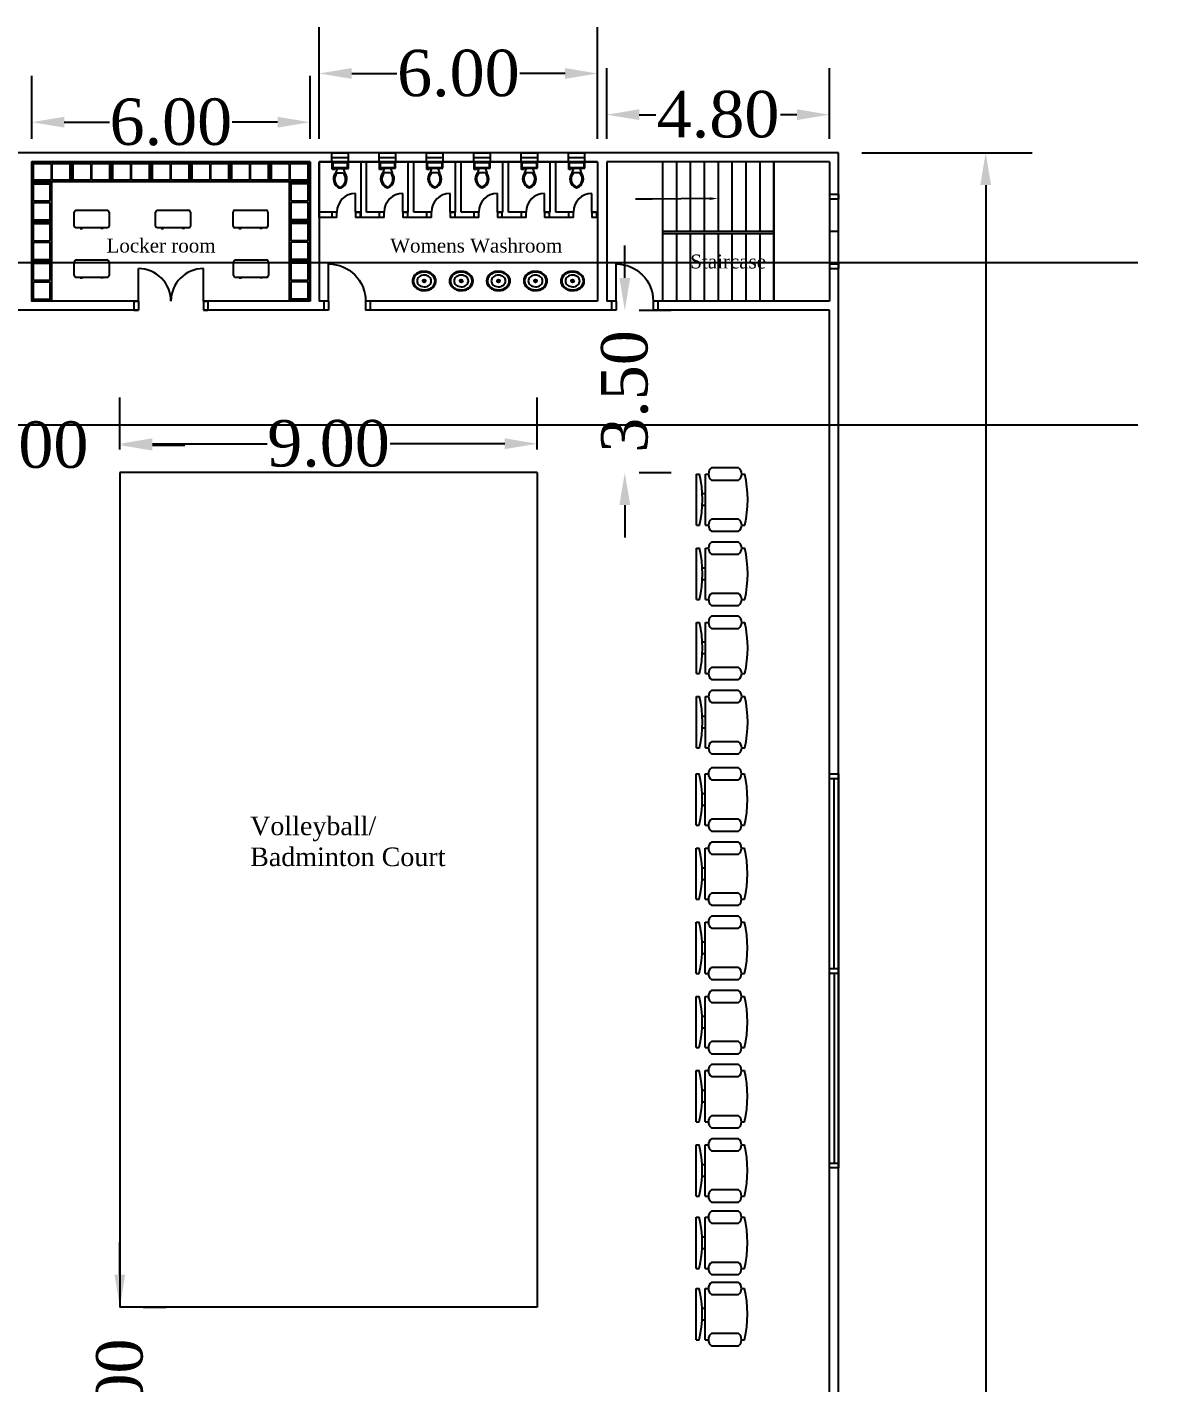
# Model space of a CAD drawing. Header units: metres. Extents: x 31 to 289, y -25 to 127.
# Drawn here: x 63.31 to 87.76, y 21.12 to 50.37 of the extents above; entities that cross this region are included whole.
import ezdxf
from ezdxf import colors
from ezdxf.entities.mleader import LeaderData, LeaderLine
from ezdxf.math import Vec2, Vec3

# ---------------------------------------------------------------- set-up
doc = ezdxf.new("R2010")
doc.units = ezdxf.units.M
doc.header["$MEASUREMENT"] = 0
for name, color, linetype in [('courts', 90, 'Continuous'), ('dim', 50, 'Continuous'), ('dw', 160, 'Continuous'), ('obj', 213, 'Continuous'), ('txt', 130, 'Continuous')]:
    doc.layers.add(name, color=color, linetype=linetype)
doc.styles.get("Standard").update_dxf_attribs({"font": 'times.ttf', "height": 1})
doc.dimstyles.new('1-1m', dxfattribs={"dimtxt": 0.7, "dimasz": 0.7, "dimexe": 1, "dimexo": 0.5, "dimgap": 0.09, "dimtad": 0, "dimtoh": 1, "dimzin": 0, "dimdsep": 46, "dimtxsty": 'Standard', "dimcen": 0.09, "dimclrd": 2, "dimclrt": 2, "dimadec": 0, "dimazin": 0, "dimtfac": 1, "dimtofl": 0, "dimtmove": 0, "dimatfit": 3, "dimfxl": 1, "dimtolj": 1, "dimtzin": 0, "dimarcsym": 0})

# ---------------------------------------------------------------- blocks, each defined once
blk = doc.blocks.new('d1')
at = {"layer": 'dw'}
for p, q in [((0.9, 0.2), (0.9, 1)), ((0, 0.2), (0.1, 0.2)), ((0, 0.2), (0, 0)), ((0, 0), (0.1, 0)), ((0.1, 0.2), (0.1, 0)), ((0.9, 0.2), (1, 0.2)), ((0.9, 0.2), (0.9, 0)), ((0.9, 0), (1, 0)), ((1, 0.2), (1, 0))]:
    blk.add_line(p, q, dxfattribs=at)
blk.add_arc((0.9, 0.2), 0.8, 90, 180, dxfattribs=at)
blk = doc.blocks.new('dd1')
at = {"layer": 'dw'}
for p, q in [((0.1, 0.2), (0.1, 0.9)), ((1.5, 0.2), (1.5, 0.9)), ((0, 0.2), (0.1, 0.2)), ((0, 0.2), (0, 0)), ((0, 0), (0.1, 0)), ((0.1, 0.2), (0.1, 0)), ((1.5, 0.2), (1.6, 0.2)), ((1.5, 0.2), (1.5, 0)), ((1.5, 0), (1.6, 0)), ((1.6, 0.2), (1.6, 0))]:
    blk.add_line(p, q, dxfattribs=at)
for centre, start, end in [((0.1, 0.2), 0, 90), ((1.5, 0.2), 90, 180)]:
    blk.add_arc(centre, 0.7, start, end, dxfattribs=at)
blk = doc.blocks.new('Toilet - top')
for p, q in [((-10, -8.5), (-8, -8.5)), ((-10, -9.5), (-10, -8.5)), ((-7, -9.5), (-10, -9.5)), ((-8, -8.5), (-8, -8)), ((-7, -8), (-7, -9.5)), ((-4, -8), (-6, -14)), ((4, -14), (-4, -14)), ((4, -8), (6, -14)), ((9.5, -6), (9.5, -2))]:
    blk.add_line(p, q)
blk.add_lwpolyline([(10.5, -8), (10.5, 0), (-10.5, 0), (-10.5, -8)], close=True)
for points in [[(-9.5, -2), (-9.5, -6)], [(8.5, -1), (-8.5, -1)], [(-8.5, -7), (8.5, -7)]]:
    blk.add_lwpolyline(points)
for centre, radius, start, end in [((-8.6, -1.9), 0.884, 81.8699, 188.1301), ((-8.6, -6.1), 0.884, 171.8699, 278.1301), ((3.5, -21.6), 12.2, 141.4691, 247.9714), ((4.2, -21.8), 11.3, 136.3677, 238.9468), ((-3.5, -21.6), 12.2, 292.0284, 38.5307), ((-4.2, -21.8), 11.3, 301.053, 43.6321), ((8.6, -1.9), 0.884, 351.8699, 98.1301), ((8.6, -6.1), 0.884, 261.8699, 8.1301), ((0, -27.9), 4, 245.7318, 294.2682), ((0, -29), 4, 254.8605, 285.1395)]:
    blk.add_arc(centre, radius, start, end)
blk = doc.blocks.new('Sink - Oval top')
for p, q in [((-1, 0), (1, 0)), ((0, 1), (0, -1))]:
    blk.add_line(p, q)
at = {"linetype": 'Continuous'}
for points in [[(-12.2, 0.4, 0.117634), (-11.5, -3.4, 0.104469), (-8.9, -6.8, 0.090016), (-5.1, -9.1, 0.08192), (-0.3, -10, 0.08192), (4.5, -9.4, 0.090016), (8.4, -7.4, 0.104469), (11.2, -4.1, 0.117634), (12.2, -0.4, 0.117634), (11.5, 3.4, 0.104469), (8.9, 6.8, 0.090016), (5.1, 9.1, 0.08192), (0.3, 10, 0.08192), (-4.5, 9.4, 0.090016), (-8.4, 7.4, 0.104469), (-11.2, 4.1, 0.117634)], [(-11.3, 0.2, 0.118622), (-10.5, -3.3, 0.104678), (-8.1, -6.4, 0.089562), (-4.5, -8.4, 0.081185), (-0.1, -9.2, 0.081185), (4.3, -8.5, 0.089562), (7.9, -6.6, 0.104678), (10.4, -3.5, 0.118622), (11.3, -0.2, 0.118622), (10.5, 3.3, 0.104678), (8.1, 6.4, 0.089562), (4.5, 8.4, 0.081185), (0.1, 9.2, 0.081185), (-4.3, 8.5, 0.089562), (-7.9, 6.6, 0.104678), (-10.4, 3.5, 0.118622)], [(-7.4, 0.1, 0.118283), (-6.9, -2.2, 0.104607), (-5.3, -4.2, 0.089718), (-3, -5.5, 0.081436), (-0.1, -6, 0.081436), (2.8, -5.6, 0.089718), (5.2, -4.3, 0.104607), (6.9, -2.3, 0.118283), (7.4, -0.1, 0.118283), (6.9, 2.2, 0.104607), (5.3, 4.2, 0.089718), (3, 5.5, 0.081436), (0.1, 6, 0.081436), (-2.8, 5.6, 0.089718), (-5.2, 4.3, 0.104607), (-6.9, 2.3, 0.118283)]]:
    blk.add_lwpolyline(points, format="xyb", close=True, dxfattribs=at)
for radius in [1.5, 1]:
    blk.add_circle((0, 0), radius)
blk = doc.blocks.new('Wall Cabinet - 18 x 36 in front')
for p, q in [((17.5, -1.5), (17.5, -16.5)), ((18.5, -16.5), (18.5, -1.5))]:
    blk.add_line(p, q)
blk.add_lwpolyline([(0, -18), (0, 0), (36, 0), (36, -18)], close=True)
for points in [[(17.5, -16.5), (1.5, -16.5), (1.5, -1.5), (17.5, -1.5)], [(18.5, -1.5), (34.5, -1.5), (34.5, -16.5), (18.5, -16.5)]]:
    blk.add_lwpolyline(points)
blk = doc.blocks.new('Desk - 30 x 60 in.')
at = {"linetype": 'Continuous'}
for p, q in [((-26.999995, 0), (26.999995, 0)), ((-29.999995, -27), (-29.999995, -3)), ((29.999995, -3), (29.999995, -27)), ((26.999995, -30), (-26.999995, -30)), ((-20.000005, -30), (-20.000005, -31)), ((-20.000005, -31), (-16.000005, -31)), ((-16.000005, -31), (-16.000005, -30)), ((15.999995, -31), (15.999995, -30)), ((19.999995, -31), (15.999995, -31)), ((19.999995, -30), (19.999995, -31))]:
    blk.add_line(p, q, dxfattribs=at)
for centre, start, end in [((-26.499995, -3.5), 98.1301, 171.8699), ((26.499995, -3.5), 8.130102, 81.8699), ((-26.499995, -26.5), 188.1301, 261.8699), ((26.499995, -26.5), 278.1301, 351.8699)]:
    blk.add_arc(centre, 3.535534, start, end, dxfattribs=at)
blk = doc.blocks.new('Chair - Desk')
at = {"linetype": 'Continuous'}
for p, q in [((-8.5, 0), (-8.5, -1)), ((-8.5, 0), (8.5, 0)), ((8.5, 0), (8.5, -1)), ((-8.5, -3), (-8.5, -4)), ((-8.5, -3), (8.5, -3)), ((-2, -3), (-2, -1.9355)), ((2, -1.9576), (2, -3)), ((8.5, -3), (8.5, -4)), ((-10.5, -5), (-10.5, -14)), ((-6.5, -14), (-6.5, -5)), ((6.5, -5), (6.5, -14)), ((10.5, -14), (10.5, -5)), ((-8.5, -15), (-8.5, -16)), ((8.5, -15), (8.5, -16))]:
    blk.add_line(p, q, dxfattribs=at)
for centre, radius, start, end in [((-8.5, -6.5), 2.5, 36.8699, 143.1301), ((0, 34.625), 36.625, 256.5803, 283.4197), ((8.5, -6.5), 2.5, 36.8699, 143.1301), ((-8.5, -12.5), 2.5, 216.8699, 323.1301), ((0, 19.625), 36.625, 256.5803, 283.4197), ((8.5, -12.5), 2.5, 216.8699, 323.1301)]:
    blk.add_arc(centre, radius, start, end, dxfattribs=at)
blk = doc.blocks.new('w1')
at = {"layer": 'dw'}
for p, q in [((-0.2, 0), (0, 0)), ((-0.2, -8.5), (-0.2, 0)), ((0, 0), (0, -8.5)), ((-0.2, -0.1), (0, -0.1)), ((-0.1, -4.2), (-0.1, -0.1)), ((-0.2, -4.2), (0, -4.2)), ((-0.2, -4.3), (0, -4.3)), ((-0.1, -4.3), (-0.1, -8.4)), ((0, -8.4), (-0.2, -8.4)), ((0, -8.5), (-0.2, -8.5))]:
    blk.add_line(p, q, dxfattribs=at)
blk = doc.blocks.new('*D41')
at = {"layer": 'Defpoints', "color": 0, "transparency": 16777216}
for p in [(69.412, 48.318), (63.412, 47.46), (69.412, 47.46)]:
    blk.add_point(p, dxfattribs=at)
at = {"layer": 'dim', "color": 0, "lineweight": -2, "transparency": 16777216}
for p, q in [((63.412, 47.96), (63.412, 49.318)), ((69.412, 47.96), (69.412, 49.318))]:
    blk.add_line(p, q, dxfattribs=at)
at = {"layer": 'dim', "color": 2, "lineweight": -2, "transparency": 16777216}
for p, q in [((64.112, 48.318), (65.088, 48.318)), ((68.712, 48.318), (67.736, 48.318))]:
    blk.add_line(p, q, dxfattribs=at)
at = {"layer": 'dim', "color": 2, "transparency": 16777216}
for points in [[(64.112, 48.434), (64.112, 48.201), (63.412, 48.318)], [(68.712, 48.434), (68.712, 48.201), (69.412, 48.318)]]:
    blk.add_solid(points, dxfattribs=at)
at = {"layer": 'dim', "color": 2, "transparency": 16777216, "insert": (66.412, 48.318), "char_height": 1, "attachment_point": 5}
blk.add_mtext('\\A1;6.00', dxfattribs=at)
blk = doc.blocks.new('*D42')
at = {"layer": 'Defpoints', "color": 0, "transparency": 16777216}
for p in [(75.612, 49.369), (69.612, 47.46), (75.612, 47.46)]:
    blk.add_point(p, dxfattribs=at)
at = {"layer": 'dim', "color": 0, "lineweight": -2, "transparency": 16777216}
for p, q in [((69.612, 47.96), (69.612, 50.369)), ((75.612, 47.96), (75.612, 50.369))]:
    blk.add_line(p, q, dxfattribs=at)
at = {"layer": 'dim', "color": 2, "lineweight": -2, "transparency": 16777216}
for p, q in [((70.312, 49.369), (71.288, 49.369)), ((74.912, 49.369), (73.936, 49.369))]:
    blk.add_line(p, q, dxfattribs=at)
at = {"layer": 'dim', "color": 2, "transparency": 16777216}
for points in [[(70.312, 49.486), (70.312, 49.252), (69.612, 49.369)], [(74.912, 49.486), (74.912, 49.252), (75.612, 49.369)]]:
    blk.add_solid(points, dxfattribs=at)
at = {"layer": 'dim', "color": 2, "transparency": 16777216, "insert": (72.612, 49.369), "char_height": 1, "attachment_point": 5}
blk.add_mtext('\\A1;6.00', dxfattribs=at)
blk = doc.blocks.new('*D43')
at = {"layer": 'Defpoints', "color": 0, "transparency": 16777216}
for p in [(80.612, 48.48), (75.812, 47.46), (80.612, 47.46)]:
    blk.add_point(p, dxfattribs=at)
at = {"layer": 'dim', "color": 0, "lineweight": -2, "transparency": 16777216}
for p, q in [((75.812, 47.96), (75.812, 49.48)), ((80.612, 47.96), (80.612, 49.48))]:
    blk.add_line(p, q, dxfattribs=at)
at = {"layer": 'dim', "color": 2, "lineweight": -2, "transparency": 16777216}
for p, q in [((76.512, 48.48), (76.868, 48.48)), ((79.912, 48.48), (79.556, 48.48))]:
    blk.add_line(p, q, dxfattribs=at)
at = {"layer": 'dim', "color": 2, "transparency": 16777216}
for points in [[(76.512, 48.597), (76.512, 48.364), (75.812, 48.48)], [(79.912, 48.597), (79.912, 48.364), (80.612, 48.48)]]:
    blk.add_solid(points, dxfattribs=at)
at = {"layer": 'dim', "color": 2, "transparency": 16777216, "insert": (78.212, 48.48), "char_height": 1, "attachment_point": 5}
blk.add_mtext('\\A1;4.80', dxfattribs=at)
blk = doc.blocks.new('*D45')
at = {"layer": 'Defpoints', "color": 0, "transparency": 16777216}
for p in [(65.312, 41.352), (61.312, 40.76), (65.312, 40.76)]:
    blk.add_point(p, dxfattribs=at)
at = {"layer": 'dim', "color": 0, "lineweight": -2, "transparency": 16777216}
for p, q in [((61.312, 41.26), (61.312, 42.352)), ((65.312, 41.26), (65.312, 42.352))]:
    blk.add_line(p, q, dxfattribs=at)
at = {"layer": 'dim', "color": 2, "lineweight": -2, "transparency": 16777216}
for p, q in [((60.612, 41.352), (59.912, 41.352)), ((66.012, 41.352), (66.712, 41.352))]:
    blk.add_line(p, q, dxfattribs=at)
at = {"layer": 'dim', "color": 2, "transparency": 16777216}
for points in [[(60.612, 41.468), (60.612, 41.235), (61.312, 41.352)], [(66.012, 41.468), (66.012, 41.235), (65.312, 41.352)]]:
    blk.add_solid(points, dxfattribs=at)
at = {"layer": 'dim', "color": 2, "transparency": 16777216, "insert": (63.312, 41.352), "char_height": 1, "attachment_point": 5}
blk.add_mtext('\\A1;4.00', dxfattribs=at)
blk = doc.blocks.new('*D46')
at = {"layer": 'Defpoints', "color": 0, "transparency": 16777216}
for p in [(74.312, 41.382), (65.312, 40.76), (74.312, 40.76)]:
    blk.add_point(p, dxfattribs=at)
at = {"layer": 'dim', "color": 0, "lineweight": -2, "transparency": 16777216}
for p, q in [((65.312, 41.26), (65.312, 42.382)), ((74.312, 41.26), (74.312, 42.382))]:
    blk.add_line(p, q, dxfattribs=at)
at = {"layer": 'dim', "color": 2, "lineweight": -2, "transparency": 16777216}
for p, q in [((66.012, 41.382), (68.485, 41.382)), ((73.612, 41.382), (71.138, 41.382))]:
    blk.add_line(p, q, dxfattribs=at)
at = {"layer": 'dim', "color": 2, "transparency": 16777216}
for points in [[(66.012, 41.499), (66.012, 41.265), (65.312, 41.382)], [(73.612, 41.499), (73.612, 41.265), (74.312, 41.382)]]:
    blk.add_solid(points, dxfattribs=at)
at = {"layer": 'dim', "color": 2, "transparency": 16777216, "insert": (69.812, 41.382), "char_height": 1, "attachment_point": 5}
blk.add_mtext('\\A1;9.00', dxfattribs=at)
blk = doc.blocks.new('*D61')
at = {"layer": 'Defpoints', "color": 0, "transparency": 16777216}
for p in [(65.312, 22.76), (65.312, 18.76), (65.312, 18.76)]:
    blk.add_point(p, dxfattribs=at)
at = {"layer": 'dim', "color": 2, "lineweight": -2, "transparency": 16777216}
for p, q in [((65.312, 23.46), (65.312, 24.16)), ((65.312, 18.06), (65.312, 17.36))]:
    blk.add_line(p, q, dxfattribs=at)
at = {"layer": 'dim', "color": 0, "lineweight": -2, "transparency": 16777216}
for p, q in [((65.812, 22.76), (66.312, 22.76)), ((65.812, 18.76), (66.312, 18.76))]:
    blk.add_line(p, q, dxfattribs=at)
at = {"layer": 'dim', "color": 2, "transparency": 16777216}
for points in [[(65.195, 23.46), (65.428, 23.46), (65.312, 22.76)], [(65.195, 18.06), (65.428, 18.06), (65.312, 18.76)]]:
    blk.add_solid(points, dxfattribs=at)
at = {"layer": 'dim', "color": 2, "transparency": 16777216, "insert": (65.312, 20.76), "char_height": 1, "attachment_point": 5, "rotation": 90}
blk.add_mtext('\\A1;4.00', dxfattribs=at)
blk = doc.blocks.new('*D55')
at = {"layer": 'Defpoints', "color": 0, "transparency": 16777216}
for p in [(76.012, 44.26), (76.012, 40.76), (76.201, 40.76)]:
    blk.add_point(p, dxfattribs=at)
at = {"layer": 'dim', "color": 2, "lineweight": -2, "transparency": 16777216}
for p, q in [((76.201, 44.96), (76.201, 45.66)), ((76.201, 40.06), (76.201, 39.36))]:
    blk.add_line(p, q, dxfattribs=at)
at = {"layer": 'dim', "color": 0, "lineweight": -2, "transparency": 16777216}
for p, q in [((76.512, 44.26), (77.201, 44.26)), ((76.512, 40.76), (77.201, 40.76))]:
    blk.add_line(p, q, dxfattribs=at)
at = {"layer": 'dim', "color": 2, "transparency": 16777216}
for points in [[(76.084, 44.96), (76.317, 44.96), (76.201, 44.26)], [(76.084, 40.06), (76.317, 40.06), (76.201, 40.76)]]:
    blk.add_solid(points, dxfattribs=at)
at = {"layer": 'dim', "color": 2, "transparency": 16777216, "insert": (76.201, 42.51), "char_height": 1, "attachment_point": 5, "rotation": 90}
blk.add_mtext('\\A1;3.50', dxfattribs=at)
blk = doc.blocks.new('*D58')
at = {"layer": 'Defpoints', "color": 0, "transparency": 16777216}
for p in [(80.812, 47.66), (80.812, -17.34), (83.983, -17.34)]:
    blk.add_point(p, dxfattribs=at)
at = {"layer": 'dim', "color": 0, "lineweight": -2, "transparency": 16777216}
for p, q in [((81.312, 47.66), (84.983, 47.66)), ((81.312, -17.34), (84.983, -17.34))]:
    blk.add_line(p, q, dxfattribs=at)
at = {"layer": 'dim', "color": 2, "lineweight": -2, "transparency": 16777216}
for p, q in [((83.983, 46.96), (83.983, 16.853)), ((83.983, -16.64), (83.983, 13.467))]:
    blk.add_line(p, q, dxfattribs=at)
at = {"layer": 'dim', "color": 2, "transparency": 16777216}
for points in [[(83.866, 46.96), (84.099, 46.96), (83.983, 47.66)], [(83.866, -16.64), (84.099, -16.64), (83.983, -17.34)]]:
    blk.add_solid(points, dxfattribs=at)
at = {"layer": 'dim', "color": 2, "transparency": 16777216, "insert": (83.983, 15.16), "char_height": 1, "attachment_point": 5, "rotation": 90}
blk.add_mtext('\\A1;65.00', dxfattribs=at)
blk = doc.blocks.new('*D117')
at = {"layer": 'Defpoints', "color": 0, "transparency": 16777216}
for p in [(87.761, 45.285), (44.359, 41.785), (87.761, 41.785)]:
    blk.add_point(p, dxfattribs=at)
at = {"layer": 'dim', "color": 2, "lineweight": -2, "transparency": 16777216}
for p, q in [((44.359, 45.985), (44.359, 46.685)), ((44.359, 41.085), (44.359, 40.385))]:
    blk.add_line(p, q, dxfattribs=at)
at = {"layer": 'dim', "color": 0, "lineweight": -2, "transparency": 16777216}
for p, q in [((87.261, 45.285), (43.359, 45.285)), ((87.261, 41.785), (43.359, 41.785))]:
    blk.add_line(p, q, dxfattribs=at)
at = {"layer": 'dim', "color": 2, "transparency": 16777216}
for points in [[(44.243, 45.985), (44.476, 45.985), (44.359, 45.285)], [(44.243, 41.085), (44.476, 41.085), (44.359, 41.785)]]:
    blk.add_solid(points, dxfattribs=at)
at = {"layer": 'dim', "color": 2, "transparency": 16777216, "insert": (44.359, 43.535), "char_height": 1, "attachment_point": 5, "rotation": 90}
blk.add_mtext('\\A1;3.50', dxfattribs=at)

msp = doc.modelspace()

# ---------------------------------------------------------------- linework, layer by layer
for p, q in [((80.812, 47.66), (45.812, 47.66)), ((63.412, 47.46), (63.412, 44.46)), ((69.412, 47.46), (63.412, 47.46)), ((69.412, 47.46), (69.412, 44.46)), ((69.612, 47.46), (69.612, 44.46)), ((75.612, 47.46), (69.612, 47.46)), ((69.612, 47.46), (75.612, 47.46)), ((69.612, 46.26), (69.612, 47.46)), ((70.512, 46.26), (70.512, 47.46)), ((70.632, 46.38), (70.632, 47.46)), ((71.532, 46.38), (71.532, 47.46)), ((71.652, 46.38), (71.652, 47.46)), ((72.552, 46.38), (72.552, 47.46)), ((72.672, 46.38), (72.672, 47.46)), ((73.572, 46.38), (73.572, 47.46)), ((73.692, 46.38), (73.692, 47.46)), ((74.592, 46.38), (74.592, 47.46)), ((74.712, 46.38), (74.712, 47.46)), ((75.612, 47.46), (75.612, 44.46)), ((75.612, 47.46), (75.612, 46.26)), ((75.812, 47.46), (75.812, 44.46)), ((80.612, 47.46), (75.812, 47.46)), ((77.012, 47.46), (77.012, 45.96)), ((77.312, 47.46), (77.312, 45.96)), ((77.612, 47.46), (77.612, 45.96)), ((77.912, 47.46), (77.912, 45.96)), ((78.212, 47.46), (78.212, 45.96)), ((78.512, 47.46), (78.512, 45.96)), ((78.812, 47.46), (78.812, 45.96)), ((79.112, 47.46), (79.112, 45.96)), ((79.412, 44.46), (79.412, 47.46)), ((79.412, 47.46), (79.412, 45.96)), ((80.612, 47.46), (80.612, 44.46)), ((80.812, -17.34), (80.812, 47.66)), ((69.992, 46.38), (69.612, 46.38)), ((69.992, 46.26), (69.612, 46.26)), ((70.512, 46.38), (70.392, 46.38)), ((71.012, 46.26), (70.392, 46.26)), ((71.012, 46.38), (70.632, 46.38)), ((71.532, 46.38), (71.412, 46.38)), ((72.032, 46.26), (71.412, 46.26)), ((72.032, 46.38), (71.652, 46.38)), ((72.552, 46.38), (72.432, 46.38)), ((73.052, 46.26), (72.432, 46.26)), ((73.052, 46.38), (72.672, 46.38)), ((73.572, 46.38), (73.452, 46.38)), ((74.072, 46.26), (73.452, 46.26)), ((74.072, 46.38), (73.692, 46.38)), ((74.592, 46.38), (74.472, 46.38)), ((75.092, 46.26), (74.472, 46.26)), ((75.092, 46.38), (74.712, 46.38)), ((75.612, 46.38), (75.492, 46.38)), ((75.612, 46.26), (75.492, 46.26)), ((79.412, 45.96), (77.012, 45.96)), ((77.012, 45.96), (77.012, 45.91)), ((79.412, 45.96), (79.412, 45.91)), ((79.412, 45.91), (77.012, 45.91)), ((77.012, 45.91), (77.012, 44.46)), ((77.312, 45.91), (77.312, 44.46)), ((77.612, 45.91), (77.612, 44.46)), ((77.912, 45.91), (77.912, 44.46)), ((78.212, 45.91), (78.212, 44.46)), ((78.512, 45.91), (78.512, 44.46)), ((78.812, 45.91), (78.812, 44.46)), ((79.112, 45.91), (79.112, 44.46)), ((79.412, 45.91), (79.412, 44.46)), ((65.712, 44.46), (63.412, 44.46)), ((69.412, 44.46), (67.112, 44.46)), ((69.812, 44.46), (69.612, 44.46)), ((75.612, 44.46), (70.612, 44.46)), ((76.012, 44.46), (75.812, 44.46)), ((80.612, 44.46), (76.812, 44.46)), ((65.712, 44.26), (60.912, 44.26)), ((69.812, 44.26), (67.112, 44.26)), ((76.012, 44.26), (70.612, 44.26)), ((80.612, 44.26), (76.812, 44.26)), ((80.612, -13.94), (80.612, 44.26))]:
    msp.add_line(p, q)
at = {"layer": 'courts'}
for p, q in [((65.312, 40.76), (65.312, 22.76)), ((74.312, 40.76), (65.312, 40.76)), ((74.312, 40.76), (74.312, 22.76)), ((74.312, 22.76), (65.312, 22.76))]:
    msp.add_line(p, q, dxfattribs=at)
at = {"layer": 'dw'}
for p, q in [((69.885, 47.655), (70.235, 47.655)), ((69.885, 47.455), (69.885, 47.655)), ((69.885, 47.555), (70.235, 47.555)), ((70.235, 47.455), (69.885, 47.455)), ((70.235, 47.655), (70.235, 47.455)), ((70.905, 47.66), (71.255, 47.66)), ((70.905, 47.46), (70.905, 47.66)), ((70.905, 47.56), (71.255, 47.56)), ((71.255, 47.46), (70.905, 47.46)), ((71.255, 47.66), (71.255, 47.46)), ((71.925, 47.66), (72.275, 47.66)), ((71.925, 47.46), (71.925, 47.66)), ((71.925, 47.56), (72.275, 47.56)), ((72.275, 47.46), (71.925, 47.46)), ((72.275, 47.66), (72.275, 47.46)), ((72.945, 47.66), (73.295, 47.66)), ((72.945, 47.46), (72.945, 47.66)), ((72.945, 47.56), (73.295, 47.56)), ((73.295, 47.46), (72.945, 47.46)), ((73.295, 47.66), (73.295, 47.46)), ((73.965, 47.66), (74.315, 47.66)), ((73.965, 47.46), (73.965, 47.66)), ((73.965, 47.56), (74.315, 47.56)), ((74.315, 47.46), (73.965, 47.46)), ((74.315, 47.66), (74.315, 47.46)), ((74.985, 47.66), (75.335, 47.66)), ((74.985, 47.46), (74.985, 47.66)), ((74.985, 47.56), (75.335, 47.56)), ((75.335, 47.46), (74.985, 47.46)), ((75.335, 47.66), (75.335, 47.46)), ((70.392, 46.38), (70.392, 46.78)), ((71.412, 46.38), (71.412, 46.78)), ((72.432, 46.38), (72.432, 46.78)), ((73.452, 46.38), (73.452, 46.78)), ((74.472, 46.38), (74.472, 46.78)), ((75.492, 46.38), (75.492, 46.78)), ((80.812, 46.76), (80.612, 46.76)), ((80.612, 46.76), (80.612, 46.66)), ((80.812, 46.66), (80.612, 46.66)), ((80.612, 46.66), (80.612, 45.26)), ((80.812, 46.76), (80.812, 46.66)), ((80.812, 45.96), (80.812, 46.66)), ((69.892, 46.26), (69.892, 46.38)), ((69.992, 46.38), (69.892, 46.38)), ((69.992, 46.26), (69.892, 46.26)), ((69.992, 46.26), (69.992, 46.38)), ((70.392, 46.38), (70.392, 46.26)), ((70.392, 46.38), (70.492, 46.38)), ((70.492, 46.26), (70.392, 46.26)), ((70.492, 46.38), (70.492, 46.26)), ((70.912, 46.26), (70.912, 46.38)), ((71.012, 46.38), (70.912, 46.38)), ((71.012, 46.26), (70.912, 46.26)), ((71.012, 46.26), (71.012, 46.38)), ((71.412, 46.38), (71.412, 46.26)), ((71.412, 46.38), (71.512, 46.38)), ((71.512, 46.26), (71.412, 46.26)), ((71.512, 46.38), (71.512, 46.26)), ((71.932, 46.26), (71.932, 46.38)), ((72.032, 46.38), (71.932, 46.38)), ((72.032, 46.26), (71.932, 46.26)), ((72.032, 46.26), (72.032, 46.38)), ((72.432, 46.38), (72.432, 46.26)), ((72.432, 46.38), (72.532, 46.38)), ((72.532, 46.26), (72.432, 46.26)), ((72.532, 46.38), (72.532, 46.26)), ((72.952, 46.26), (72.952, 46.38)), ((73.052, 46.38), (72.952, 46.38)), ((73.052, 46.26), (72.952, 46.26)), ((73.052, 46.26), (73.052, 46.38)), ((73.452, 46.38), (73.452, 46.26)), ((73.452, 46.38), (73.552, 46.38)), ((73.552, 46.26), (73.452, 46.26)), ((73.552, 46.38), (73.552, 46.26)), ((73.972, 46.26), (73.972, 46.38)), ((74.072, 46.38), (73.972, 46.38)), ((74.072, 46.26), (73.972, 46.26)), ((74.072, 46.26), (74.072, 46.38)), ((74.472, 46.38), (74.472, 46.26)), ((74.472, 46.38), (74.572, 46.38)), ((74.572, 46.26), (74.472, 46.26)), ((74.572, 46.38), (74.572, 46.26)), ((74.992, 46.26), (74.992, 46.38)), ((75.092, 46.38), (74.992, 46.38)), ((75.092, 46.26), (74.992, 46.26)), ((75.092, 46.26), (75.092, 46.38)), ((75.492, 46.38), (75.492, 46.26)), ((75.492, 46.38), (75.592, 46.38)), ((75.592, 46.26), (75.492, 46.26)), ((75.592, 46.38), (75.592, 46.26)), ((80.812, 45.96), (80.612, 45.96)), ((80.812, 45.26), (80.812, 45.96)), ((80.612, 45.26), (80.812, 45.26)), ((80.612, 45.26), (80.612, 45.16)), ((80.612, 45.16), (80.812, 45.16)), ((80.812, 45.26), (80.812, 45.16))]:
    msp.add_line(p, q, dxfattribs=at)
for centre in [(70.392, 46.38), (71.412, 46.38), (72.432, 46.38), (73.452, 46.38), (74.472, 46.38), (75.492, 46.38)]:
    msp.add_arc(centre, 0.4, 90, 180, dxfattribs=at)

# ---------------------------------------------------------------- block references
at = {"xscale": 0.06498415201484763, "yscale": 0.06498415201484763, "zscale": 0.06498415201484763, "rotation": 89.99999999999997}
for p in [(77.746, 40.177), (77.746, 38.577), (77.746, 36.977), (77.746, 35.377), (77.742, 33.708), (77.742, 32.108), (77.742, 30.508), (77.742, 28.908), (77.742, 27.308), (77.742, 25.708), (77.742, 24.147), (77.742, 22.609)]:
    msp.add_blockref('Chair - Desk', p, dxfattribs=at)
at = {"layer": 'dw'}
for name, p in [('dd1', (65.612, 44.26)), ('w1', (80.812, 34.26))]:
    msp.add_blockref(name, p, dxfattribs=at)
at = {"layer": 'dw', "xscale": -1}
for p in [(70.712, 44.26), (76.912, 44.26)]:
    msp.add_blockref('d1', p, dxfattribs=at)
at = {"layer": 'obj'}
for name, p, xscale, yscale, zscale in [('Wall Cabinet - 18 x 36 in front', (63.412, 47.46), 0.02376646116668583, 0.02376646116668583, 0.02376646116668583), ('Wall Cabinet - 18 x 36 in front', (64.267, 47.46), 0.02376646116668583, 0.02376646116668583, 0.02376646116668583), ('Wall Cabinet - 18 x 36 in front', (65.123, 47.46), 0.02376646116668583, 0.02376646116668583, 0.02376646116668583), ('Wall Cabinet - 18 x 36 in front', (65.979, 47.46), 0.02376646116668583, 0.02376646116668583, 0.02376646116668583), ('Wall Cabinet - 18 x 36 in front', (66.834, 47.46), 0.02376646116668583, 0.02376646116668583, 0.02376646116668583), ('Wall Cabinet - 18 x 36 in front', (67.69, 47.46), 0.02376646116668583, 0.02376646116668583, 0.02376646116668583), ('Wall Cabinet - 18 x 36 in front', (68.545, 47.46), 0.02376646116668583, 0.02376646116668583, 0.02376646116668583), ('Toilet - top', (70.062, 47.455), 0.01682500892709509, 0.01682500892709509, 0.01682500892709509), ('Toilet - top', (71.082, 47.46), 0.01682500892709509, 0.01682500892709509, 0.01682500892709509), ('Toilet - top', (72.102, 47.46), 0.01682500892709509, 0.01682500892709509, 0.01682500892709509), ('Toilet - top', (73.122, 47.46), 0.01682500892709509, 0.01682500892709509, 0.01682500892709509), ('Toilet - top', (74.142, 47.46), 0.01682500892709509, 0.01682500892709509, 0.01682500892709509), ('Toilet - top', (75.162, 47.46), 0.01682500892709509, 0.01682500892709509, 0.01682500892709509), ('Desk - 30 x 60 in.', (64.704, 46.417), 0.01254998092653414, 0.01254998092653414, 0.01254998092653414), ('Desk - 30 x 60 in.', (66.455, 46.417), 0.01254998092653414, 0.01254998092653414, 0.01254998092653414), ('Desk - 30 x 60 in.', (68.128, 46.417), 0.01254998092653414, 0.01254998092653414, 0.01254998092653414), ('Desk - 30 x 60 in.', (64.704, 45.347), 0.01254998092653414, 0.01254998092653414, 0.01254998092653414), ('Desk - 30 x 60 in.', (68.137, 45.347), 0.01254998092653414, 0.01254998092653414, 0.01254998092653414), ('Sink - Oval top', (71.874, 44.893), 0.02079870980155859, 0.02079870980155859, 0.02079870980155859), ('Sink - Oval top', (72.674, 44.893), 0.02079870980155859, 0.02079870980155859, 0.02079870980155859), ('Sink - Oval top', (73.474, 44.893), 0.02079870980155859, 0.02079870980155859, 0.02079870980155859), ('Sink - Oval top', (74.274, 44.893), 0.02079870980155859, 0.02079870980155859, 0.02079870980155859), ('Sink - Oval top', (75.074, 44.893), 0.02079870980155859, 0.02079870980155859, 0.02079870980155859)]:
    msp.add_blockref(name, p, dxfattribs=dict(at, xscale=xscale, yscale=yscale, zscale=zscale))
at = {"layer": 'obj', "xscale": 0.02376646116668583, "yscale": 0.02376646116668583, "zscale": 0.02376646116668583, "rotation": 270}
for p in [(63.84, 47.027), (69.401, 47.032), (63.84, 46.171), (69.401, 46.177), (63.84, 45.316), (69.401, 45.321)]:
    msp.add_blockref('Wall Cabinet - 18 x 36 in front', p, dxfattribs=at)

# ---------------------------------------------------------------- texts
at = {"layer": 'dim', "insert": (68.121, 33.339), "char_height": 0.4, "attachment_point": 1}
msp.add_mtext_dynamic_manual_height_columns('\\pxt8;Volleyball/\\P\\ptz;Badminton Court', width=5.06334, gutter_width=1, heights=[1.244], dxfattribs=at)
at = {"layer": 'txt', "attachment_point": 1}
for s, insert, char_height in [('Locker room', (65.024, 45.807), 0.3), ('Womens Washroom', (71.141, 45.807), 0.3), ('Staircase', (77.612, 45.463), 0.3), ('\\pxt8;Volleyball/\\P\\ptz;Badminton Court', (68.121, 33.339), 0.4)]:
    msp.add_mtext_dynamic_manual_height_columns(s, width=5.06334, gutter_width=1, heights=[1.244], dxfattribs=dict(at, insert=insert, char_height=char_height))

# ---------------------------------------------------------------- dimensions: what is measured, and where the dimension line sits
at = {"layer": 'dim'}
for p1, p2, distance, picture, middle in [((69.612, 47.46), (75.612, 47.46), 1.909, '*D42', (72.612, 49.369)), ((75.812, 47.46), (80.612, 47.46), 1.02, '*D43', (78.212, 48.48)), ((63.412, 47.46), (69.412, 47.46), 0.858, '*D41', (66.412, 48.318)), ((80.812, 47.66), (80.812, -17.34), 3.171, '*D58', (83.983, 15.16)), ((76.012, 44.26), (76.012, 40.76), 0.189, '*D55', (76.201, 42.51)), ((61.312, 40.76), (65.312, 40.76), 0.592, '*D45', (63.312, 41.352)), ((65.312, 40.76), (74.312, 40.76), 0.622, '*D46', (69.812, 41.382)), ((65.312, 22.76), (65.312, 18.76), 0, '*D61', (65.312, 20.76))]:
    dim = msp.add_aligned_dim(p1=p1, p2=p2, distance=distance, dimstyle='1-1m', dxfattribs=at)
    dim.commit()
    dim.dimension.update_dxf_attribs({"geometry": picture, "text_midpoint": middle})
dim = msp.add_linear_dim(base=(44.359, 41.785), p1=(87.761, 45.285), p2=(87.761, 41.785), angle=90, dimstyle='1-1m', dxfattribs=at)
dim.commit()
dim.dimension.update_dxf_attribs({"geometry": '*D117', "text_midpoint": (44.359, 43.535), "dimtype": 160})

# ---------------------------------------------------------------- leaders
ml = msp.add_multileader_mtext('Standard')
ml.set_content('', color=256)
ml.set_leader_properties()
ml.build(insert=Vec2(0, 0))
ml.multileader.update_dxf_attribs({"dogleg_length": 0.36, "arrow_head_size": 0.18})
ctx = ml.context
ctx.base_point, ctx.char_height, ctx.arrow_head_size, ctx.landing_gap_size, ctx.plane_origin, ctx.plane_x_axis, ctx.plane_y_axis = Vec3(76.249, 46.659), 0.18, 0.18, 0.09, Vec3(78.209, 47.383), Vec3(0.999991, 0.004333), Vec3(-0.004333, 0.999991)
ctx.text_align_type = 2
notes = []
notes.append((ctx, [(0, (1, 1, 0), (76.789, 46.661), (-0.999991, -0.004333), 0.36, [(0, [(78.212, 46.671)], 0, [])])]))
ctx.mtext.insert, ctx.mtext.text_direction, ctx.mtext.rotation, ctx.mtext.alignment, ctx.mtext.flow_direction = Vec3(76.339, 46.749), Vec3(0.999991, 0.004333), 0.004333, 3, 5
for ctx, leaders in notes:
    for number, flags, end, landing, length, lines in leaders:
        leader = LeaderData()
        leader.index, (leader.has_last_leader_line, leader.has_dogleg_vector, leader.attachment_direction) = number, flags
        leader.last_leader_point, leader.dogleg_vector, leader.dogleg_length = Vec3(end), Vec3(landing), length
        for number, points, colour, breaks in lines:
            line = LeaderLine()
            line.index, line.vertices, line.color, line.breaks = number, Vec3.list(points), colors.encode_raw_color(colour), breaks
            leader.lines.append(line)
        ctx.leaders.append(leader)

doc.saveas('drawing.dxf')
